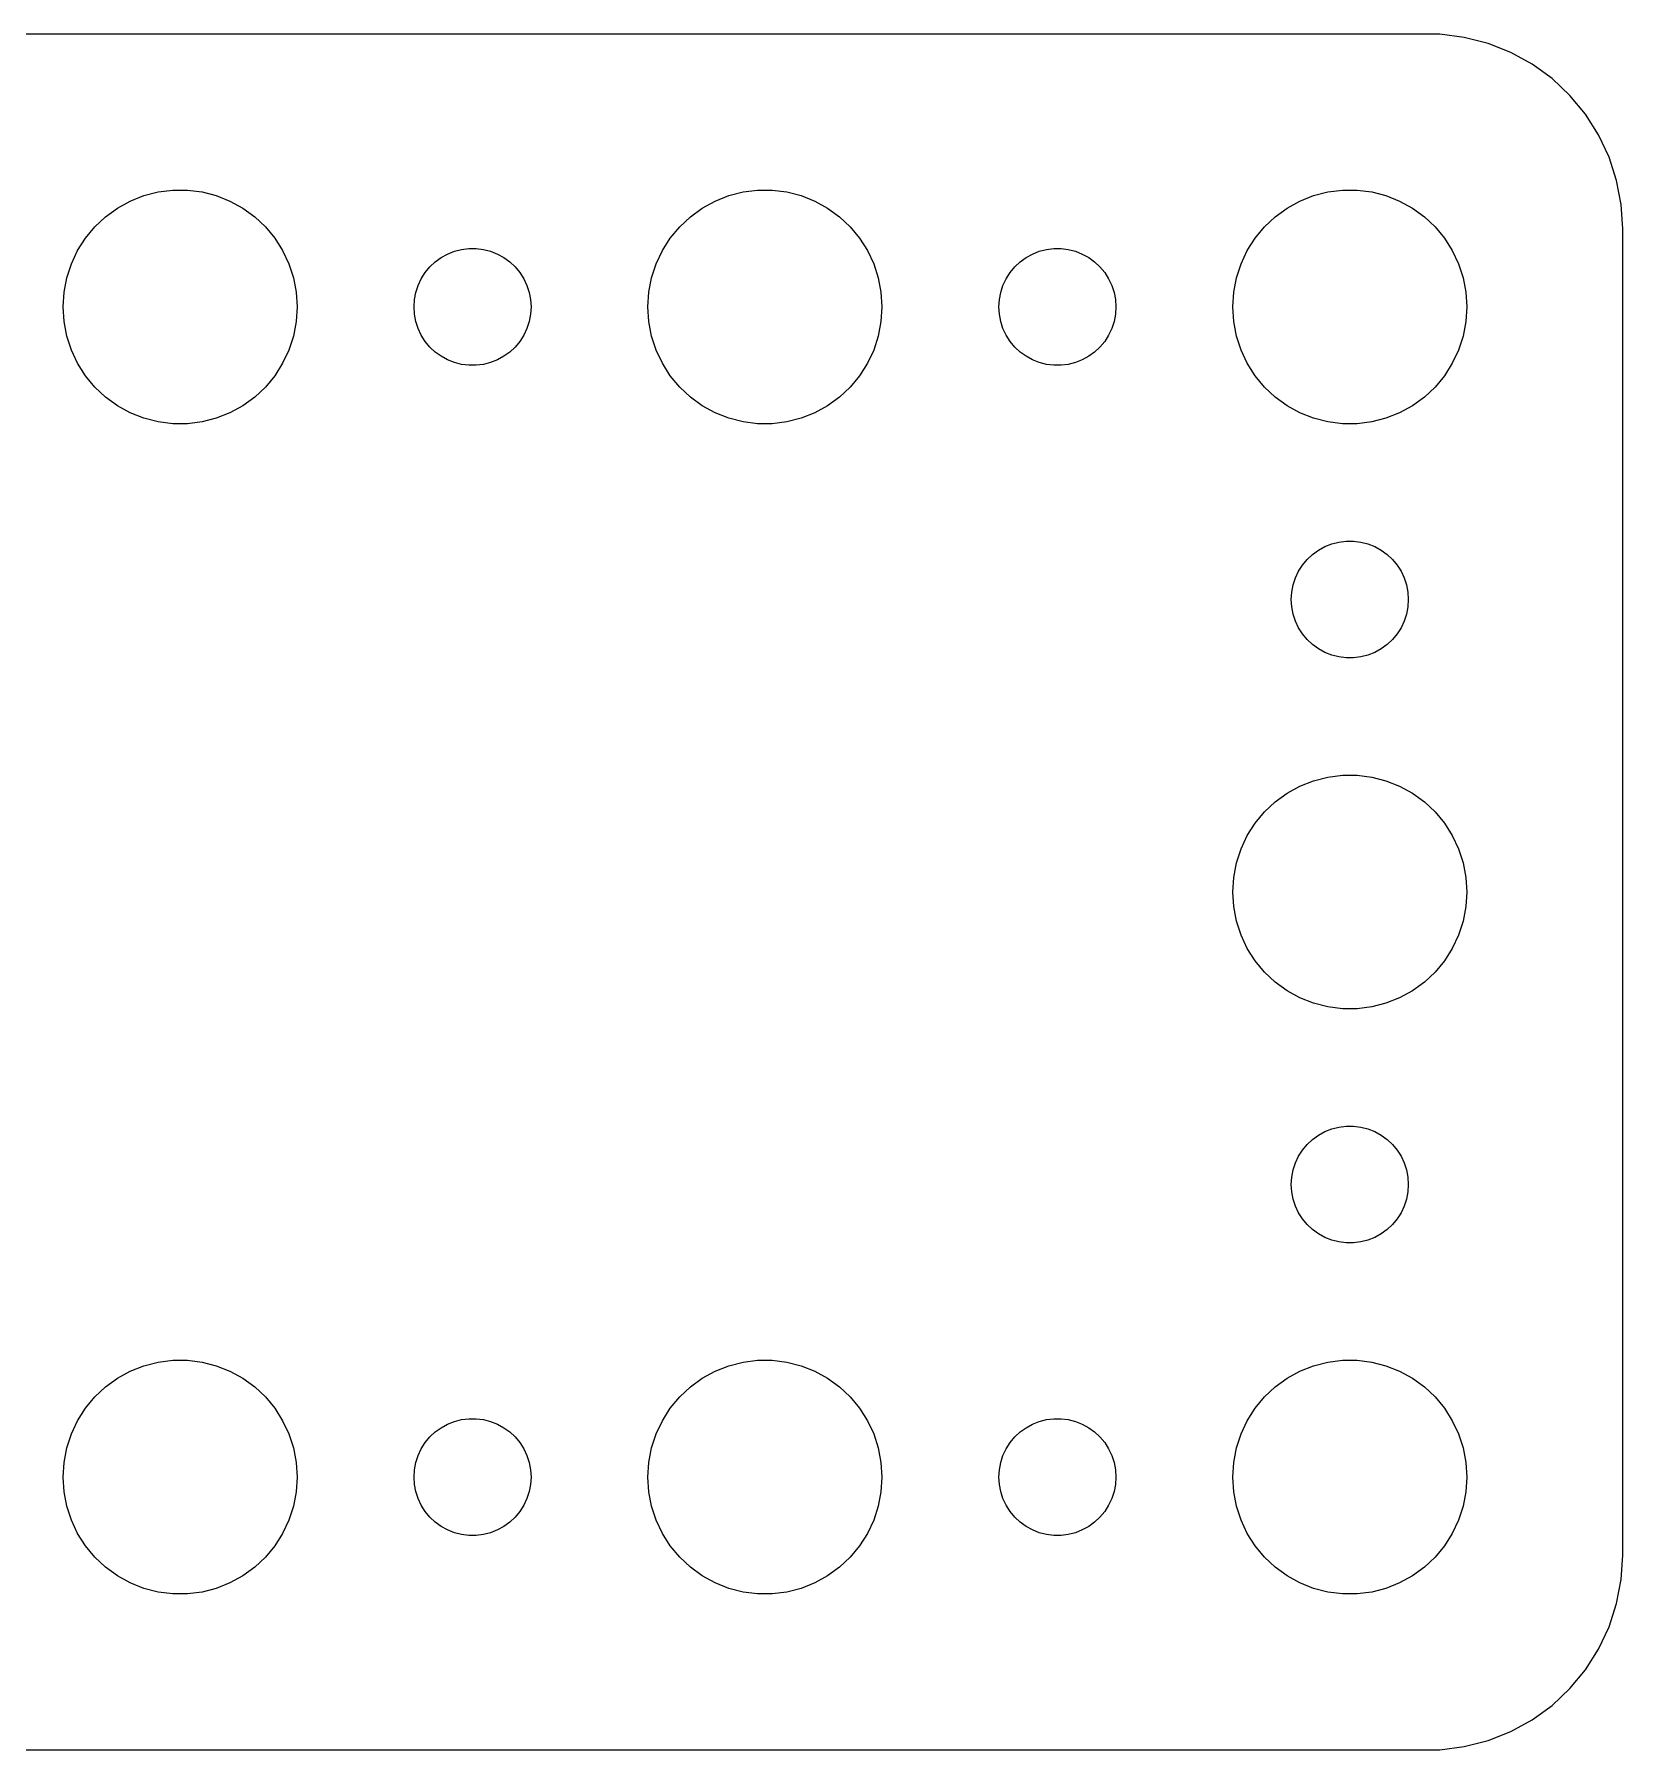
# Model space of a CAD drawing. Header units: metres. Extents: x -37 to 37, y 248 to 508.
# Drawn here: x -3.74 to 37, y 464.01 to 507.99 of the extents above; entities that cross this region are included whole.
import ezdxf

# ---------------------------------------------------------------- set-up
doc = ezdxf.new("R2010")
doc.units = ezdxf.units.M

msp = doc.modelspace()

# ---------------------------------------------------------------- linework, layer by layer
for p, q in [((32.3139, 507.99), (-32.3139, 507.99)), ((32.9369, 507.911), (32.3139, 507.99)), ((33.5451, 507.755), (32.9369, 507.911)), ((34.1289, 507.524), (33.5451, 507.755)), ((34.6791, 507.222), (34.1289, 507.524)), ((35.1871, 506.853), (34.6791, 507.222)), ((35.6448, 506.423), (35.1871, 506.853)), ((36.0451, 505.939), (35.6448, 506.423)), ((36.3815, 505.409), (36.0451, 505.939)), ((36.6489, 504.841), (36.3815, 505.409)), ((36.8429, 504.243), (36.6489, 504.841)), ((36.9606, 503.627), (36.8429, 504.243)), ((-1.60747, 503.533), (-1.27733, 503.714)), ((-1.27733, 503.714), (-0.92705, 503.853)), ((-0.92705, 503.853), (-0.56213, 503.947)), ((-0.56213, 503.947), (-0.18837, 503.994)), ((-0.18837, 503.994), (0.18837, 503.994)), ((0.18837, 503.994), (0.56213, 503.947)), ((0.56213, 503.947), (0.92705, 503.853)), ((0.92705, 503.853), (1.27733, 503.714)), ((1.27733, 503.714), (1.60747, 503.533)), ((13.3925, 503.533), (13.7227, 503.714)), ((13.7227, 503.714), (14.0729, 503.853)), ((14.0729, 503.853), (14.4379, 503.947)), ((14.4379, 503.947), (14.8116, 503.994)), ((14.8116, 503.994), (15.1884, 503.994)), ((15.1884, 503.994), (15.5621, 503.947)), ((15.5621, 503.947), (15.927, 503.853)), ((15.927, 503.853), (16.2773, 503.714)), ((16.2773, 503.714), (16.6075, 503.533)), ((28.3925, 503.533), (28.7227, 503.714)), ((28.7227, 503.714), (29.0729, 503.853)), ((29.0729, 503.853), (29.4379, 503.947)), ((29.4379, 503.947), (29.8116, 503.994)), ((29.8116, 503.994), (30.1884, 503.994)), ((30.1884, 503.994), (30.5621, 503.947)), ((30.5621, 503.947), (30.927, 503.853)), ((30.927, 503.853), (31.2773, 503.714)), ((31.2773, 503.714), (31.6075, 503.533)), ((37, 503), (36.9606, 503.627)), ((-2.1869, 503.054), (-1.91226, 503.312)), ((-1.91226, 503.312), (-1.60747, 503.533)), ((1.60747, 503.533), (1.91226, 503.312)), ((1.91226, 503.312), (2.1869, 503.054)), ((12.8131, 503.054), (13.0877, 503.312)), ((13.0877, 503.312), (13.3925, 503.533)), ((16.6075, 503.533), (16.9123, 503.312)), ((16.9123, 503.312), (17.1869, 503.054)), ((27.8131, 503.054), (28.0877, 503.312)), ((28.0877, 503.312), (28.3925, 503.533)), ((31.6075, 503.533), (31.9123, 503.312)), ((31.9123, 503.312), (32.1869, 503.054)), ((-2.62891, 502.445), (-2.42705, 502.763)), ((-2.42705, 502.763), (-2.1869, 503.054)), ((2.1869, 503.054), (2.42705, 502.763)), ((2.42705, 502.763), (2.62891, 502.445)), ((12.3711, 502.445), (12.5729, 502.763)), ((12.5729, 502.763), (12.8131, 503.054)), ((17.1869, 503.054), (17.427, 502.763)), ((17.427, 502.763), (17.6289, 502.445)), ((27.3711, 502.445), (27.5729, 502.763)), ((27.5729, 502.763), (27.8131, 503.054)), ((32.1869, 503.054), (32.427, 502.763)), ((32.427, 502.763), (32.6289, 502.445)), ((37, 469), (37, 503)), ((-2.78932, 502.104), (-2.62891, 502.445)), ((2.62891, 502.445), (2.78932, 502.104)), ((6.54385, 502.156), (6.69626, 502.266)), ((6.69626, 502.266), (6.86133, 502.357)), ((6.86133, 502.357), (7.03647, 502.427)), ((7.03647, 502.427), (7.21892, 502.473)), ((7.21892, 502.473), (7.40581, 502.497)), ((7.40581, 502.497), (7.59418, 502.497)), ((7.59418, 502.497), (7.78107, 502.473)), ((7.78107, 502.473), (7.96352, 502.427)), ((7.96352, 502.427), (8.13866, 502.357)), ((8.13866, 502.357), (8.30373, 502.266)), ((8.30373, 502.266), (8.45613, 502.156)), ((12.2107, 502.104), (12.3711, 502.445)), ((17.6289, 502.445), (17.7893, 502.104)), ((21.5439, 502.156), (21.6963, 502.266)), ((21.6963, 502.266), (21.8613, 502.357)), ((21.8613, 502.357), (22.0365, 502.427)), ((22.0365, 502.427), (22.2189, 502.473)), ((22.2189, 502.473), (22.4058, 502.497)), ((22.4058, 502.497), (22.5942, 502.497)), ((22.5942, 502.497), (22.7811, 502.473)), ((22.7811, 502.473), (22.9635, 502.427)), ((22.9635, 502.427), (23.1387, 502.357)), ((23.1387, 502.357), (23.3037, 502.266)), ((23.3037, 502.266), (23.4561, 502.156)), ((27.2107, 502.104), (27.3711, 502.445)), ((32.6289, 502.445), (32.7893, 502.104)), ((-2.90575, 501.746), (-2.78932, 502.104)), ((2.78932, 502.104), (2.90575, 501.746)), ((6.18553, 501.723), (6.28647, 501.882)), ((6.28647, 501.882), (6.40654, 502.027)), ((6.40654, 502.027), (6.54385, 502.156)), ((8.45613, 502.156), (8.59344, 502.027)), ((8.59344, 502.027), (8.71352, 501.882)), ((8.71352, 501.882), (8.81445, 501.723)), ((12.0942, 501.746), (12.2107, 502.104)), ((17.7893, 502.104), (17.9057, 501.746)), ((21.1855, 501.723), (21.2865, 501.882)), ((21.2865, 501.882), (21.4065, 502.027)), ((21.4065, 502.027), (21.5439, 502.156)), ((23.4561, 502.156), (23.5934, 502.027)), ((23.5934, 502.027), (23.7135, 501.882)), ((23.7135, 501.882), (23.8145, 501.723)), ((27.0942, 501.746), (27.2107, 502.104)), ((32.7893, 502.104), (32.9057, 501.746)), ((-3, 501), (-2.97633, 501.376)), ((-2.97633, 501.376), (-2.90575, 501.746)), ((2.90575, 501.746), (2.97633, 501.376)), ((2.97633, 501.376), (3, 501)), ((6.01183, 501.188), (6.04712, 501.373)), ((6.04712, 501.373), (6.10533, 501.552)), ((6.10533, 501.552), (6.18553, 501.723)), ((8.81445, 501.723), (8.89465, 501.552)), ((8.89465, 501.552), (8.95287, 501.373)), ((8.95287, 501.373), (8.98816, 501.188)), ((12, 501), (12.0237, 501.376)), ((12.0237, 501.376), (12.0942, 501.746)), ((17.9057, 501.746), (17.9763, 501.376)), ((17.9763, 501.376), (18, 501)), ((21.0118, 501.188), (21.0471, 501.373)), ((21.0471, 501.373), (21.1053, 501.552)), ((21.1053, 501.552), (21.1855, 501.723)), ((23.8145, 501.723), (23.8947, 501.552)), ((23.8947, 501.552), (23.9529, 501.373)), ((23.9529, 501.373), (23.9882, 501.188)), ((27, 501), (27.0237, 501.376)), ((27.0237, 501.376), (27.0942, 501.746)), ((32.9057, 501.746), (32.9763, 501.376)), ((32.9763, 501.376), (33, 501)), ((-2.97633, 500.624), (-3, 501)), ((3, 501), (2.97633, 500.624)), ((6, 501), (6.01183, 501.188)), ((6.01183, 500.812), (6, 501)), ((8.98816, 501.188), (9, 501)), ((9, 501), (8.98816, 500.812)), ((12.0237, 500.624), (12, 501)), ((18, 501), (17.9763, 500.624)), ((21, 501), (21.0118, 501.188)), ((21.0118, 500.812), (21, 501)), ((23.9882, 501.188), (24, 501)), ((24, 501), (23.9882, 500.812)), ((27.0237, 500.624), (27, 501)), ((33, 501), (32.9763, 500.624)), ((-2.90575, 500.254), (-2.97633, 500.624)), ((2.97633, 500.624), (2.90575, 500.254)), ((6.04712, 500.627), (6.01183, 500.812)), ((6.10533, 500.448), (6.04712, 500.627)), ((8.95287, 500.627), (8.89465, 500.448)), ((8.98816, 500.812), (8.95287, 500.627)), ((12.0942, 500.254), (12.0237, 500.624)), ((17.9763, 500.624), (17.9057, 500.254)), ((21.0471, 500.627), (21.0118, 500.812)), ((21.1053, 500.448), (21.0471, 500.627)), ((23.9529, 500.627), (23.8947, 500.448)), ((23.9882, 500.812), (23.9529, 500.627)), ((27.0942, 500.254), (27.0237, 500.624)), ((32.9763, 500.624), (32.9057, 500.254)), ((-2.78932, 499.896), (-2.90575, 500.254)), ((2.90575, 500.254), (2.78932, 499.896)), ((6.18553, 500.277), (6.10533, 500.448)), ((6.28647, 500.118), (6.18553, 500.277)), ((6.40654, 499.973), (6.28647, 500.118)), ((8.71352, 500.118), (8.59344, 499.973)), ((8.81445, 500.277), (8.71352, 500.118)), ((8.89465, 500.448), (8.81445, 500.277)), ((12.2107, 499.896), (12.0942, 500.254)), ((17.9057, 500.254), (17.7893, 499.896)), ((21.1855, 500.277), (21.1053, 500.448)), ((21.2865, 500.118), (21.1855, 500.277)), ((21.4065, 499.973), (21.2865, 500.118)), ((23.7135, 500.118), (23.5934, 499.973)), ((23.8145, 500.277), (23.7135, 500.118)), ((23.8947, 500.448), (23.8145, 500.277)), ((27.2107, 499.896), (27.0942, 500.254)), ((32.9057, 500.254), (32.7893, 499.896)), ((-2.62891, 499.555), (-2.78932, 499.896)), ((2.78932, 499.896), (2.62891, 499.555)), ((6.54385, 499.844), (6.40654, 499.973)), ((6.69626, 499.734), (6.54385, 499.844)), ((6.86133, 499.643), (6.69626, 499.734)), ((7.03647, 499.573), (6.86133, 499.643)), ((8.13866, 499.643), (7.96352, 499.573)), ((8.30373, 499.734), (8.13866, 499.643)), ((8.45613, 499.844), (8.30373, 499.734)), ((8.59344, 499.973), (8.45613, 499.844)), ((12.3711, 499.555), (12.2107, 499.896)), ((17.7893, 499.896), (17.6289, 499.555)), ((21.5439, 499.844), (21.4065, 499.973)), ((21.6963, 499.734), (21.5439, 499.844)), ((21.8613, 499.643), (21.6963, 499.734)), ((22.0365, 499.573), (21.8613, 499.643)), ((23.1387, 499.643), (22.9635, 499.573)), ((23.3037, 499.734), (23.1387, 499.643)), ((23.4561, 499.844), (23.3037, 499.734)), ((23.5934, 499.973), (23.4561, 499.844)), ((27.3711, 499.555), (27.2107, 499.896)), ((32.7893, 499.896), (32.6289, 499.555)), ((-2.42705, 499.237), (-2.62891, 499.555)), ((-2.1869, 498.946), (-2.42705, 499.237)), ((2.42705, 499.237), (2.1869, 498.946)), ((2.62891, 499.555), (2.42705, 499.237)), ((7.21892, 499.527), (7.03647, 499.573)), ((7.40581, 499.503), (7.21892, 499.527)), ((7.59418, 499.503), (7.40581, 499.503)), ((7.78107, 499.527), (7.59418, 499.503)), ((7.96352, 499.573), (7.78107, 499.527)), ((12.5729, 499.237), (12.3711, 499.555)), ((12.8131, 498.946), (12.5729, 499.237)), ((17.427, 499.237), (17.1869, 498.946)), ((17.6289, 499.555), (17.427, 499.237)), ((22.2189, 499.527), (22.0365, 499.573)), ((22.4058, 499.503), (22.2189, 499.527)), ((22.5942, 499.503), (22.4058, 499.503)), ((22.7811, 499.527), (22.5942, 499.503)), ((22.9635, 499.573), (22.7811, 499.527)), ((27.5729, 499.237), (27.3711, 499.555)), ((27.8131, 498.946), (27.5729, 499.237)), ((32.427, 499.237), (32.1869, 498.946)), ((32.6289, 499.555), (32.427, 499.237)), ((-1.91226, 498.688), (-2.1869, 498.946)), ((2.1869, 498.946), (1.91226, 498.688)), ((13.0877, 498.688), (12.8131, 498.946)), ((17.1869, 498.946), (16.9123, 498.688)), ((28.0877, 498.688), (27.8131, 498.946)), ((32.1869, 498.946), (31.9123, 498.688)), ((-1.60747, 498.467), (-1.91226, 498.688)), ((-1.27733, 498.286), (-1.60747, 498.467)), ((1.60747, 498.467), (1.27733, 498.286)), ((1.91226, 498.688), (1.60747, 498.467)), ((13.3925, 498.467), (13.0877, 498.688)), ((13.7227, 498.286), (13.3925, 498.467)), ((16.6075, 498.467), (16.2773, 498.286)), ((16.9123, 498.688), (16.6075, 498.467)), ((28.3925, 498.467), (28.0877, 498.688)), ((28.7227, 498.286), (28.3925, 498.467)), ((31.6075, 498.467), (31.2773, 498.286)), ((31.9123, 498.688), (31.6075, 498.467)), ((-0.92705, 498.147), (-1.27733, 498.286)), ((-0.56213, 498.053), (-0.92705, 498.147)), ((-0.18837, 498.006), (-0.56213, 498.053)), ((0.18837, 498.006), (-0.18837, 498.006)), ((0.56213, 498.053), (0.18837, 498.006)), ((0.92705, 498.147), (0.56213, 498.053)), ((1.27733, 498.286), (0.92705, 498.147)), ((14.0729, 498.147), (13.7227, 498.286)), ((14.4379, 498.053), (14.0729, 498.147)), ((14.8116, 498.006), (14.4379, 498.053)), ((15.1884, 498.006), (14.8116, 498.006)), ((15.5621, 498.053), (15.1884, 498.006)), ((15.927, 498.147), (15.5621, 498.053)), ((16.2773, 498.286), (15.927, 498.147)), ((29.0729, 498.147), (28.7227, 498.286)), ((29.4379, 498.053), (29.0729, 498.147)), ((29.8116, 498.006), (29.4379, 498.053)), ((30.1884, 498.006), (29.8116, 498.006)), ((30.5621, 498.053), (30.1884, 498.006)), ((30.927, 498.147), (30.5621, 498.053)), ((31.2773, 498.286), (30.927, 498.147)), ((29.1963, 494.766), (29.3613, 494.857)), ((29.3613, 494.857), (29.5365, 494.927)), ((29.5365, 494.927), (29.7189, 494.973)), ((29.7189, 494.973), (29.9058, 494.997)), ((29.9058, 494.997), (30.0942, 494.997)), ((30.0942, 494.997), (30.2811, 494.973)), ((30.2811, 494.973), (30.4635, 494.927)), ((30.4635, 494.927), (30.6387, 494.857)), ((30.6387, 494.857), (30.8037, 494.766)), ((28.6855, 494.223), (28.7865, 494.382)), ((28.7865, 494.382), (28.9065, 494.527)), ((28.9065, 494.527), (29.0439, 494.656)), ((29.0439, 494.656), (29.1963, 494.766)), ((30.8037, 494.766), (30.9561, 494.656)), ((30.9561, 494.656), (31.0934, 494.527)), ((31.0934, 494.527), (31.2135, 494.382)), ((31.2135, 494.382), (31.3145, 494.223)), ((28.5471, 493.873), (28.6053, 494.052)), ((28.6053, 494.052), (28.6855, 494.223)), ((31.3145, 494.223), (31.3947, 494.052)), ((31.3947, 494.052), (31.4529, 493.873)), ((28.5, 493.5), (28.5118, 493.688)), ((28.5118, 493.312), (28.5, 493.5)), ((28.5118, 493.688), (28.5471, 493.873)), ((31.4529, 493.873), (31.4882, 493.688)), ((31.4882, 493.688), (31.5, 493.5)), ((31.5, 493.5), (31.4882, 493.312)), ((28.5471, 493.127), (28.5118, 493.312)), ((28.6053, 492.948), (28.5471, 493.127)), ((31.4529, 493.127), (31.3947, 492.948)), ((31.4882, 493.312), (31.4529, 493.127)), ((28.6855, 492.777), (28.6053, 492.948)), ((28.7865, 492.618), (28.6855, 492.777)), ((28.9065, 492.473), (28.7865, 492.618)), ((31.2135, 492.618), (31.0934, 492.473)), ((31.3145, 492.777), (31.2135, 492.618)), ((31.3947, 492.948), (31.3145, 492.777)), ((29.0439, 492.344), (28.9065, 492.473)), ((29.1963, 492.234), (29.0439, 492.344)), ((29.3613, 492.143), (29.1963, 492.234)), ((29.5365, 492.073), (29.3613, 492.143)), ((30.6387, 492.143), (30.4635, 492.073)), ((30.8037, 492.234), (30.6387, 492.143)), ((30.9561, 492.344), (30.8037, 492.234)), ((31.0934, 492.473), (30.9561, 492.344)), ((29.7189, 492.027), (29.5365, 492.073)), ((29.9058, 492.003), (29.7189, 492.027)), ((30.0942, 492.003), (29.9058, 492.003)), ((30.2811, 492.027), (30.0942, 492.003)), ((30.4635, 492.073), (30.2811, 492.027)), ((28.3925, 488.533), (28.7227, 488.714)), ((28.7227, 488.714), (29.0729, 488.853)), ((29.0729, 488.853), (29.4379, 488.947)), ((29.4379, 488.947), (29.8116, 488.994)), ((29.8116, 488.994), (30.1884, 488.994)), ((30.1884, 488.994), (30.5621, 488.947)), ((30.5621, 488.947), (30.927, 488.853)), ((30.927, 488.853), (31.2773, 488.714)), ((31.2773, 488.714), (31.6075, 488.533)), ((27.8131, 488.054), (28.0877, 488.312)), ((28.0877, 488.312), (28.3925, 488.533)), ((31.6075, 488.533), (31.9123, 488.312)), ((31.9123, 488.312), (32.1869, 488.054)), ((27.3711, 487.445), (27.5729, 487.763)), ((27.5729, 487.763), (27.8131, 488.054)), ((32.1869, 488.054), (32.427, 487.763)), ((32.427, 487.763), (32.6289, 487.445)), ((27.2107, 487.104), (27.3711, 487.445)), ((32.6289, 487.445), (32.7893, 487.104)), ((27.0942, 486.746), (27.2107, 487.104)), ((32.7893, 487.104), (32.9057, 486.746)), ((27.0237, 486.376), (27.0942, 486.746)), ((32.9057, 486.746), (32.9763, 486.376)), ((27, 486), (27.0237, 486.376)), ((27.0237, 485.624), (27, 486)), ((32.9763, 486.376), (33, 486)), ((33, 486), (32.9763, 485.624)), ((27.0942, 485.254), (27.0237, 485.624)), ((32.9763, 485.624), (32.9057, 485.254)), ((27.2107, 484.896), (27.0942, 485.254)), ((32.9057, 485.254), (32.7893, 484.896)), ((27.3711, 484.555), (27.2107, 484.896)), ((32.7893, 484.896), (32.6289, 484.555)), ((27.5729, 484.237), (27.3711, 484.555)), ((27.8131, 483.946), (27.5729, 484.237)), ((32.427, 484.237), (32.1869, 483.946)), ((32.6289, 484.555), (32.427, 484.237)), ((28.0877, 483.688), (27.8131, 483.946)), ((32.1869, 483.946), (31.9123, 483.688)), ((28.3925, 483.467), (28.0877, 483.688)), ((28.7227, 483.286), (28.3925, 483.467)), ((31.6075, 483.467), (31.2773, 483.286)), ((31.9123, 483.688), (31.6075, 483.467)), ((29.0729, 483.147), (28.7227, 483.286)), ((29.4379, 483.053), (29.0729, 483.147)), ((29.8116, 483.006), (29.4379, 483.053)), ((30.1884, 483.006), (29.8116, 483.006)), ((30.5621, 483.053), (30.1884, 483.006)), ((30.927, 483.147), (30.5621, 483.053)), ((31.2773, 483.286), (30.927, 483.147)), ((29.1963, 479.766), (29.3613, 479.857)), ((29.3613, 479.857), (29.5365, 479.927)), ((29.5365, 479.927), (29.7189, 479.973)), ((29.7189, 479.973), (29.9058, 479.997)), ((29.9058, 479.997), (30.0942, 479.997)), ((30.0942, 479.997), (30.2811, 479.973)), ((30.2811, 479.973), (30.4635, 479.927)), ((30.4635, 479.927), (30.6387, 479.857)), ((30.6387, 479.857), (30.8037, 479.766)), ((28.7865, 479.382), (28.9065, 479.527)), ((28.9065, 479.527), (29.0439, 479.656)), ((29.0439, 479.656), (29.1963, 479.766)), ((30.8037, 479.766), (30.9561, 479.656)), ((30.9561, 479.656), (31.0934, 479.527)), ((31.0934, 479.527), (31.2135, 479.382)), ((28.5471, 478.873), (28.6053, 479.052)), ((28.6053, 479.052), (28.6855, 479.223)), ((28.6855, 479.223), (28.7865, 479.382)), ((31.2135, 479.382), (31.3145, 479.223)), ((31.3145, 479.223), (31.3947, 479.052)), ((31.3947, 479.052), (31.4529, 478.873)), ((28.5, 478.5), (28.5118, 478.688)), ((28.5118, 478.688), (28.5471, 478.873)), ((31.4529, 478.873), (31.4882, 478.688)), ((31.4882, 478.688), (31.5, 478.5)), ((28.5118, 478.312), (28.5, 478.5)), ((28.5471, 478.127), (28.5118, 478.312)), ((28.6053, 477.948), (28.5471, 478.127)), ((31.4529, 478.127), (31.3947, 477.948)), ((31.4882, 478.312), (31.4529, 478.127)), ((31.5, 478.5), (31.4882, 478.312)), ((28.6855, 477.777), (28.6053, 477.948)), ((28.7865, 477.618), (28.6855, 477.777)), ((31.3145, 477.777), (31.2135, 477.618)), ((31.3947, 477.948), (31.3145, 477.777)), ((28.9065, 477.473), (28.7865, 477.618)), ((29.0439, 477.344), (28.9065, 477.473)), ((29.1963, 477.234), (29.0439, 477.344)), ((29.3613, 477.143), (29.1963, 477.234)), ((30.8037, 477.234), (30.6387, 477.143)), ((30.9561, 477.344), (30.8037, 477.234)), ((31.0934, 477.473), (30.9561, 477.344)), ((31.2135, 477.618), (31.0934, 477.473)), ((29.5365, 477.073), (29.3613, 477.143)), ((29.7189, 477.027), (29.5365, 477.073)), ((29.9058, 477.003), (29.7189, 477.027)), ((30.0942, 477.003), (29.9058, 477.003)), ((30.2811, 477.027), (30.0942, 477.003)), ((30.4635, 477.073), (30.2811, 477.027)), ((30.6387, 477.143), (30.4635, 477.073)), ((-1.60747, 473.533), (-1.27733, 473.714)), ((-1.27733, 473.714), (-0.92705, 473.853)), ((-0.92705, 473.853), (-0.56213, 473.947)), ((-0.56213, 473.947), (-0.18837, 473.994)), ((-0.18837, 473.994), (0.18837, 473.994)), ((0.18837, 473.994), (0.56213, 473.947)), ((0.56213, 473.947), (0.92705, 473.853)), ((0.92705, 473.853), (1.27733, 473.714)), ((1.27733, 473.714), (1.60747, 473.533)), ((13.3925, 473.533), (13.7227, 473.714)), ((13.7227, 473.714), (14.0729, 473.853)), ((14.0729, 473.853), (14.4379, 473.947)), ((14.4379, 473.947), (14.8116, 473.994)), ((14.8116, 473.994), (15.1884, 473.994)), ((15.1884, 473.994), (15.5621, 473.947)), ((15.5621, 473.947), (15.927, 473.853)), ((15.927, 473.853), (16.2773, 473.714)), ((16.2773, 473.714), (16.6075, 473.533)), ((28.3925, 473.533), (28.7227, 473.714)), ((28.7227, 473.714), (29.0729, 473.853)), ((29.0729, 473.853), (29.4379, 473.947)), ((29.4379, 473.947), (29.8116, 473.994)), ((29.8116, 473.994), (30.1884, 473.994)), ((30.1884, 473.994), (30.5621, 473.947)), ((30.5621, 473.947), (30.927, 473.853)), ((30.927, 473.853), (31.2773, 473.714)), ((31.2773, 473.714), (31.6075, 473.533)), ((-2.1869, 473.054), (-1.91226, 473.312)), ((-1.91226, 473.312), (-1.60747, 473.533)), ((1.60747, 473.533), (1.91226, 473.312)), ((1.91226, 473.312), (2.1869, 473.054)), ((12.8131, 473.054), (13.0877, 473.312)), ((13.0877, 473.312), (13.3925, 473.533)), ((16.6075, 473.533), (16.9123, 473.312)), ((16.9123, 473.312), (17.1869, 473.054)), ((27.8131, 473.054), (28.0877, 473.312)), ((28.0877, 473.312), (28.3925, 473.533)), ((31.6075, 473.533), (31.9123, 473.312)), ((31.9123, 473.312), (32.1869, 473.054)), ((-2.42705, 472.763), (-2.1869, 473.054)), ((2.1869, 473.054), (2.42705, 472.763)), ((12.5729, 472.763), (12.8131, 473.054)), ((17.1869, 473.054), (17.427, 472.763)), ((27.5729, 472.763), (27.8131, 473.054)), ((32.1869, 473.054), (32.427, 472.763)), ((-2.78932, 472.104), (-2.62891, 472.445)), ((-2.62891, 472.445), (-2.42705, 472.763)), ((2.42705, 472.763), (2.62891, 472.445)), ((2.62891, 472.445), (2.78932, 472.104)), ((6.69626, 472.266), (6.86133, 472.357)), ((6.86133, 472.357), (7.03647, 472.427)), ((7.03647, 472.427), (7.21892, 472.473)), ((7.21892, 472.473), (7.40581, 472.497)), ((7.40581, 472.497), (7.59418, 472.497)), ((7.59418, 472.497), (7.78107, 472.473)), ((7.78107, 472.473), (7.96352, 472.427)), ((7.96352, 472.427), (8.13866, 472.357)), ((8.13866, 472.357), (8.30373, 472.266)), ((12.2107, 472.104), (12.3711, 472.445)), ((12.3711, 472.445), (12.5729, 472.763)), ((17.427, 472.763), (17.6289, 472.445)), ((17.6289, 472.445), (17.7893, 472.104)), ((21.6963, 472.266), (21.8613, 472.357)), ((21.8613, 472.357), (22.0365, 472.427)), ((22.0365, 472.427), (22.2189, 472.473)), ((22.2189, 472.473), (22.4058, 472.497)), ((22.4058, 472.497), (22.5942, 472.497)), ((22.5942, 472.497), (22.7811, 472.473)), ((22.7811, 472.473), (22.9635, 472.427)), ((22.9635, 472.427), (23.1387, 472.357)), ((23.1387, 472.357), (23.3037, 472.266)), ((27.2107, 472.104), (27.3711, 472.445)), ((27.3711, 472.445), (27.5729, 472.763)), ((32.427, 472.763), (32.6289, 472.445)), ((32.6289, 472.445), (32.7893, 472.104)), ((-2.90575, 471.746), (-2.78932, 472.104)), ((2.78932, 472.104), (2.90575, 471.746)), ((6.28647, 471.882), (6.40654, 472.027)), ((6.40654, 472.027), (6.54385, 472.156)), ((6.54385, 472.156), (6.69626, 472.266)), ((8.30373, 472.266), (8.45613, 472.156)), ((8.45613, 472.156), (8.59344, 472.027)), ((8.59344, 472.027), (8.71352, 471.882)), ((12.0942, 471.746), (12.2107, 472.104)), ((17.7893, 472.104), (17.9057, 471.746)), ((21.2865, 471.882), (21.4065, 472.027)), ((21.4065, 472.027), (21.5439, 472.156)), ((21.5439, 472.156), (21.6963, 472.266)), ((23.3037, 472.266), (23.4561, 472.156)), ((23.4561, 472.156), (23.5934, 472.027)), ((23.5934, 472.027), (23.7135, 471.882)), ((27.0942, 471.746), (27.2107, 472.104)), ((32.7893, 472.104), (32.9057, 471.746)), ((-2.97633, 471.376), (-2.90575, 471.746)), ((2.90575, 471.746), (2.97633, 471.376)), ((6.04712, 471.373), (6.10533, 471.552)), ((6.10533, 471.552), (6.18553, 471.723)), ((6.18553, 471.723), (6.28647, 471.882)), ((8.71352, 471.882), (8.81445, 471.723)), ((8.81445, 471.723), (8.89465, 471.552)), ((8.89465, 471.552), (8.95287, 471.373)), ((12.0237, 471.376), (12.0942, 471.746)), ((17.9057, 471.746), (17.9763, 471.376)), ((21.0471, 471.373), (21.1053, 471.552)), ((21.1053, 471.552), (21.1855, 471.723)), ((21.1855, 471.723), (21.2865, 471.882)), ((23.7135, 471.882), (23.8145, 471.723)), ((23.8145, 471.723), (23.8947, 471.552)), ((23.8947, 471.552), (23.9529, 471.373)), ((27.0237, 471.376), (27.0942, 471.746)), ((32.9057, 471.746), (32.9763, 471.376)), ((-3, 471), (-2.97633, 471.376)), ((2.97633, 471.376), (3, 471)), ((6, 471), (6.01183, 471.188)), ((6.01183, 471.188), (6.04712, 471.373)), ((8.95287, 471.373), (8.98816, 471.188)), ((8.98816, 471.188), (9, 471)), ((12, 471), (12.0237, 471.376)), ((17.9763, 471.376), (18, 471)), ((21, 471), (21.0118, 471.188)), ((21.0118, 471.188), (21.0471, 471.373)), ((23.9529, 471.373), (23.9882, 471.188)), ((23.9882, 471.188), (24, 471)), ((27, 471), (27.0237, 471.376)), ((32.9763, 471.376), (33, 471)), ((-2.97633, 470.624), (-3, 471)), ((-2.90575, 470.254), (-2.97633, 470.624)), ((2.97633, 470.624), (2.90575, 470.254)), ((3, 471), (2.97633, 470.624)), ((6.01183, 470.812), (6, 471)), ((6.04712, 470.627), (6.01183, 470.812)), ((6.10533, 470.448), (6.04712, 470.627)), ((8.95287, 470.627), (8.89465, 470.448)), ((8.98816, 470.812), (8.95287, 470.627)), ((9, 471), (8.98816, 470.812)), ((12.0237, 470.624), (12, 471)), ((12.0942, 470.254), (12.0237, 470.624)), ((17.9763, 470.624), (17.9057, 470.254)), ((18, 471), (17.9763, 470.624)), ((21.0118, 470.812), (21, 471)), ((21.0471, 470.627), (21.0118, 470.812)), ((21.1053, 470.448), (21.0471, 470.627)), ((23.9529, 470.627), (23.8947, 470.448)), ((23.9882, 470.812), (23.9529, 470.627)), ((24, 471), (23.9882, 470.812)), ((27.0237, 470.624), (27, 471)), ((27.0942, 470.254), (27.0237, 470.624)), ((32.9763, 470.624), (32.9057, 470.254)), ((33, 471), (32.9763, 470.624)), ((-2.78932, 469.896), (-2.90575, 470.254)), ((2.90575, 470.254), (2.78932, 469.896)), ((6.18553, 470.277), (6.10533, 470.448)), ((6.28647, 470.118), (6.18553, 470.277)), ((8.81445, 470.277), (8.71352, 470.118)), ((8.89465, 470.448), (8.81445, 470.277)), ((12.2107, 469.896), (12.0942, 470.254)), ((17.9057, 470.254), (17.7893, 469.896)), ((21.1855, 470.277), (21.1053, 470.448)), ((21.2865, 470.118), (21.1855, 470.277)), ((23.8145, 470.277), (23.7135, 470.118)), ((23.8947, 470.448), (23.8145, 470.277)), ((27.2107, 469.896), (27.0942, 470.254)), ((32.9057, 470.254), (32.7893, 469.896)), ((-2.62891, 469.555), (-2.78932, 469.896)), ((2.78932, 469.896), (2.62891, 469.555)), ((6.40654, 469.973), (6.28647, 470.118)), ((6.54385, 469.844), (6.40654, 469.973)), ((6.69626, 469.734), (6.54385, 469.844)), ((6.86133, 469.643), (6.69626, 469.734)), ((8.30373, 469.734), (8.13866, 469.643)), ((8.45613, 469.844), (8.30373, 469.734)), ((8.59344, 469.973), (8.45613, 469.844)), ((8.71352, 470.118), (8.59344, 469.973)), ((12.3711, 469.555), (12.2107, 469.896)), ((17.7893, 469.896), (17.6289, 469.555)), ((21.4065, 469.973), (21.2865, 470.118)), ((21.5439, 469.844), (21.4065, 469.973)), ((21.6963, 469.734), (21.5439, 469.844)), ((21.8613, 469.643), (21.6963, 469.734)), ((23.3037, 469.734), (23.1387, 469.643)), ((23.4561, 469.844), (23.3037, 469.734)), ((23.5934, 469.973), (23.4561, 469.844)), ((23.7135, 470.118), (23.5934, 469.973)), ((27.3711, 469.555), (27.2107, 469.896)), ((32.7893, 469.896), (32.6289, 469.555)), ((-2.42705, 469.237), (-2.62891, 469.555)), ((2.62891, 469.555), (2.42705, 469.237)), ((7.03647, 469.573), (6.86133, 469.643)), ((7.21892, 469.527), (7.03647, 469.573)), ((7.40581, 469.503), (7.21892, 469.527)), ((7.59418, 469.503), (7.40581, 469.503)), ((7.78107, 469.527), (7.59418, 469.503)), ((7.96352, 469.573), (7.78107, 469.527)), ((8.13866, 469.643), (7.96352, 469.573)), ((12.5729, 469.237), (12.3711, 469.555)), ((17.6289, 469.555), (17.427, 469.237)), ((22.0365, 469.573), (21.8613, 469.643)), ((22.2189, 469.527), (22.0365, 469.573)), ((22.4058, 469.503), (22.2189, 469.527)), ((22.5942, 469.503), (22.4058, 469.503)), ((22.7811, 469.527), (22.5942, 469.503)), ((22.9635, 469.573), (22.7811, 469.527)), ((23.1387, 469.643), (22.9635, 469.573)), ((27.5729, 469.237), (27.3711, 469.555)), ((32.6289, 469.555), (32.427, 469.237)), ((-2.1869, 468.946), (-2.42705, 469.237)), ((-1.91226, 468.688), (-2.1869, 468.946)), ((2.1869, 468.946), (1.91226, 468.688)), ((2.42705, 469.237), (2.1869, 468.946)), ((12.8131, 468.946), (12.5729, 469.237)), ((13.0877, 468.688), (12.8131, 468.946)), ((17.1869, 468.946), (16.9123, 468.688)), ((17.427, 469.237), (17.1869, 468.946)), ((27.8131, 468.946), (27.5729, 469.237)), ((28.0877, 468.688), (27.8131, 468.946)), ((32.1869, 468.946), (31.9123, 468.688)), ((32.427, 469.237), (32.1869, 468.946)), ((36.9606, 468.373), (37, 469)), ((-1.60747, 468.467), (-1.91226, 468.688)), ((-1.27733, 468.286), (-1.60747, 468.467)), ((1.60747, 468.467), (1.27733, 468.286)), ((1.91226, 468.688), (1.60747, 468.467)), ((13.3925, 468.467), (13.0877, 468.688)), ((13.7227, 468.286), (13.3925, 468.467)), ((16.6075, 468.467), (16.2773, 468.286)), ((16.9123, 468.688), (16.6075, 468.467)), ((28.3925, 468.467), (28.0877, 468.688)), ((28.7227, 468.286), (28.3925, 468.467)), ((31.6075, 468.467), (31.2773, 468.286)), ((31.9123, 468.688), (31.6075, 468.467)), ((-0.92705, 468.147), (-1.27733, 468.286)), ((-0.56213, 468.053), (-0.92705, 468.147)), ((-0.18837, 468.006), (-0.56213, 468.053)), ((0.18837, 468.006), (-0.18837, 468.006)), ((0.56213, 468.053), (0.18837, 468.006)), ((0.92705, 468.147), (0.56213, 468.053)), ((1.27733, 468.286), (0.92705, 468.147)), ((14.0729, 468.147), (13.7227, 468.286)), ((14.4379, 468.053), (14.0729, 468.147)), ((14.8116, 468.006), (14.4379, 468.053)), ((15.1884, 468.006), (14.8116, 468.006)), ((15.5621, 468.053), (15.1884, 468.006)), ((15.927, 468.147), (15.5621, 468.053)), ((16.2773, 468.286), (15.927, 468.147)), ((29.0729, 468.147), (28.7227, 468.286)), ((29.4379, 468.053), (29.0729, 468.147)), ((29.8116, 468.006), (29.4379, 468.053)), ((30.1884, 468.006), (29.8116, 468.006)), ((30.5621, 468.053), (30.1884, 468.006)), ((30.927, 468.147), (30.5621, 468.053)), ((31.2773, 468.286), (30.927, 468.147)), ((36.8429, 467.757), (36.9606, 468.373)), ((36.6489, 467.159), (36.8429, 467.757)), ((36.3815, 466.591), (36.6489, 467.159)), ((36.0451, 466.061), (36.3815, 466.591)), ((35.6448, 465.577), (36.0451, 466.061)), ((35.1871, 465.147), (35.6448, 465.577)), ((34.6791, 464.778), (35.1871, 465.147)), ((33.5451, 464.245), (34.1289, 464.476)), ((34.1289, 464.476), (34.6791, 464.778)), ((-32.3139, 464.01), (32.3139, 464.01)), ((32.3139, 464.01), (32.9369, 464.089)), ((32.9369, 464.089), (33.5451, 464.245))]:
    msp.add_line(p, q)

doc.saveas('drawing.dxf')
